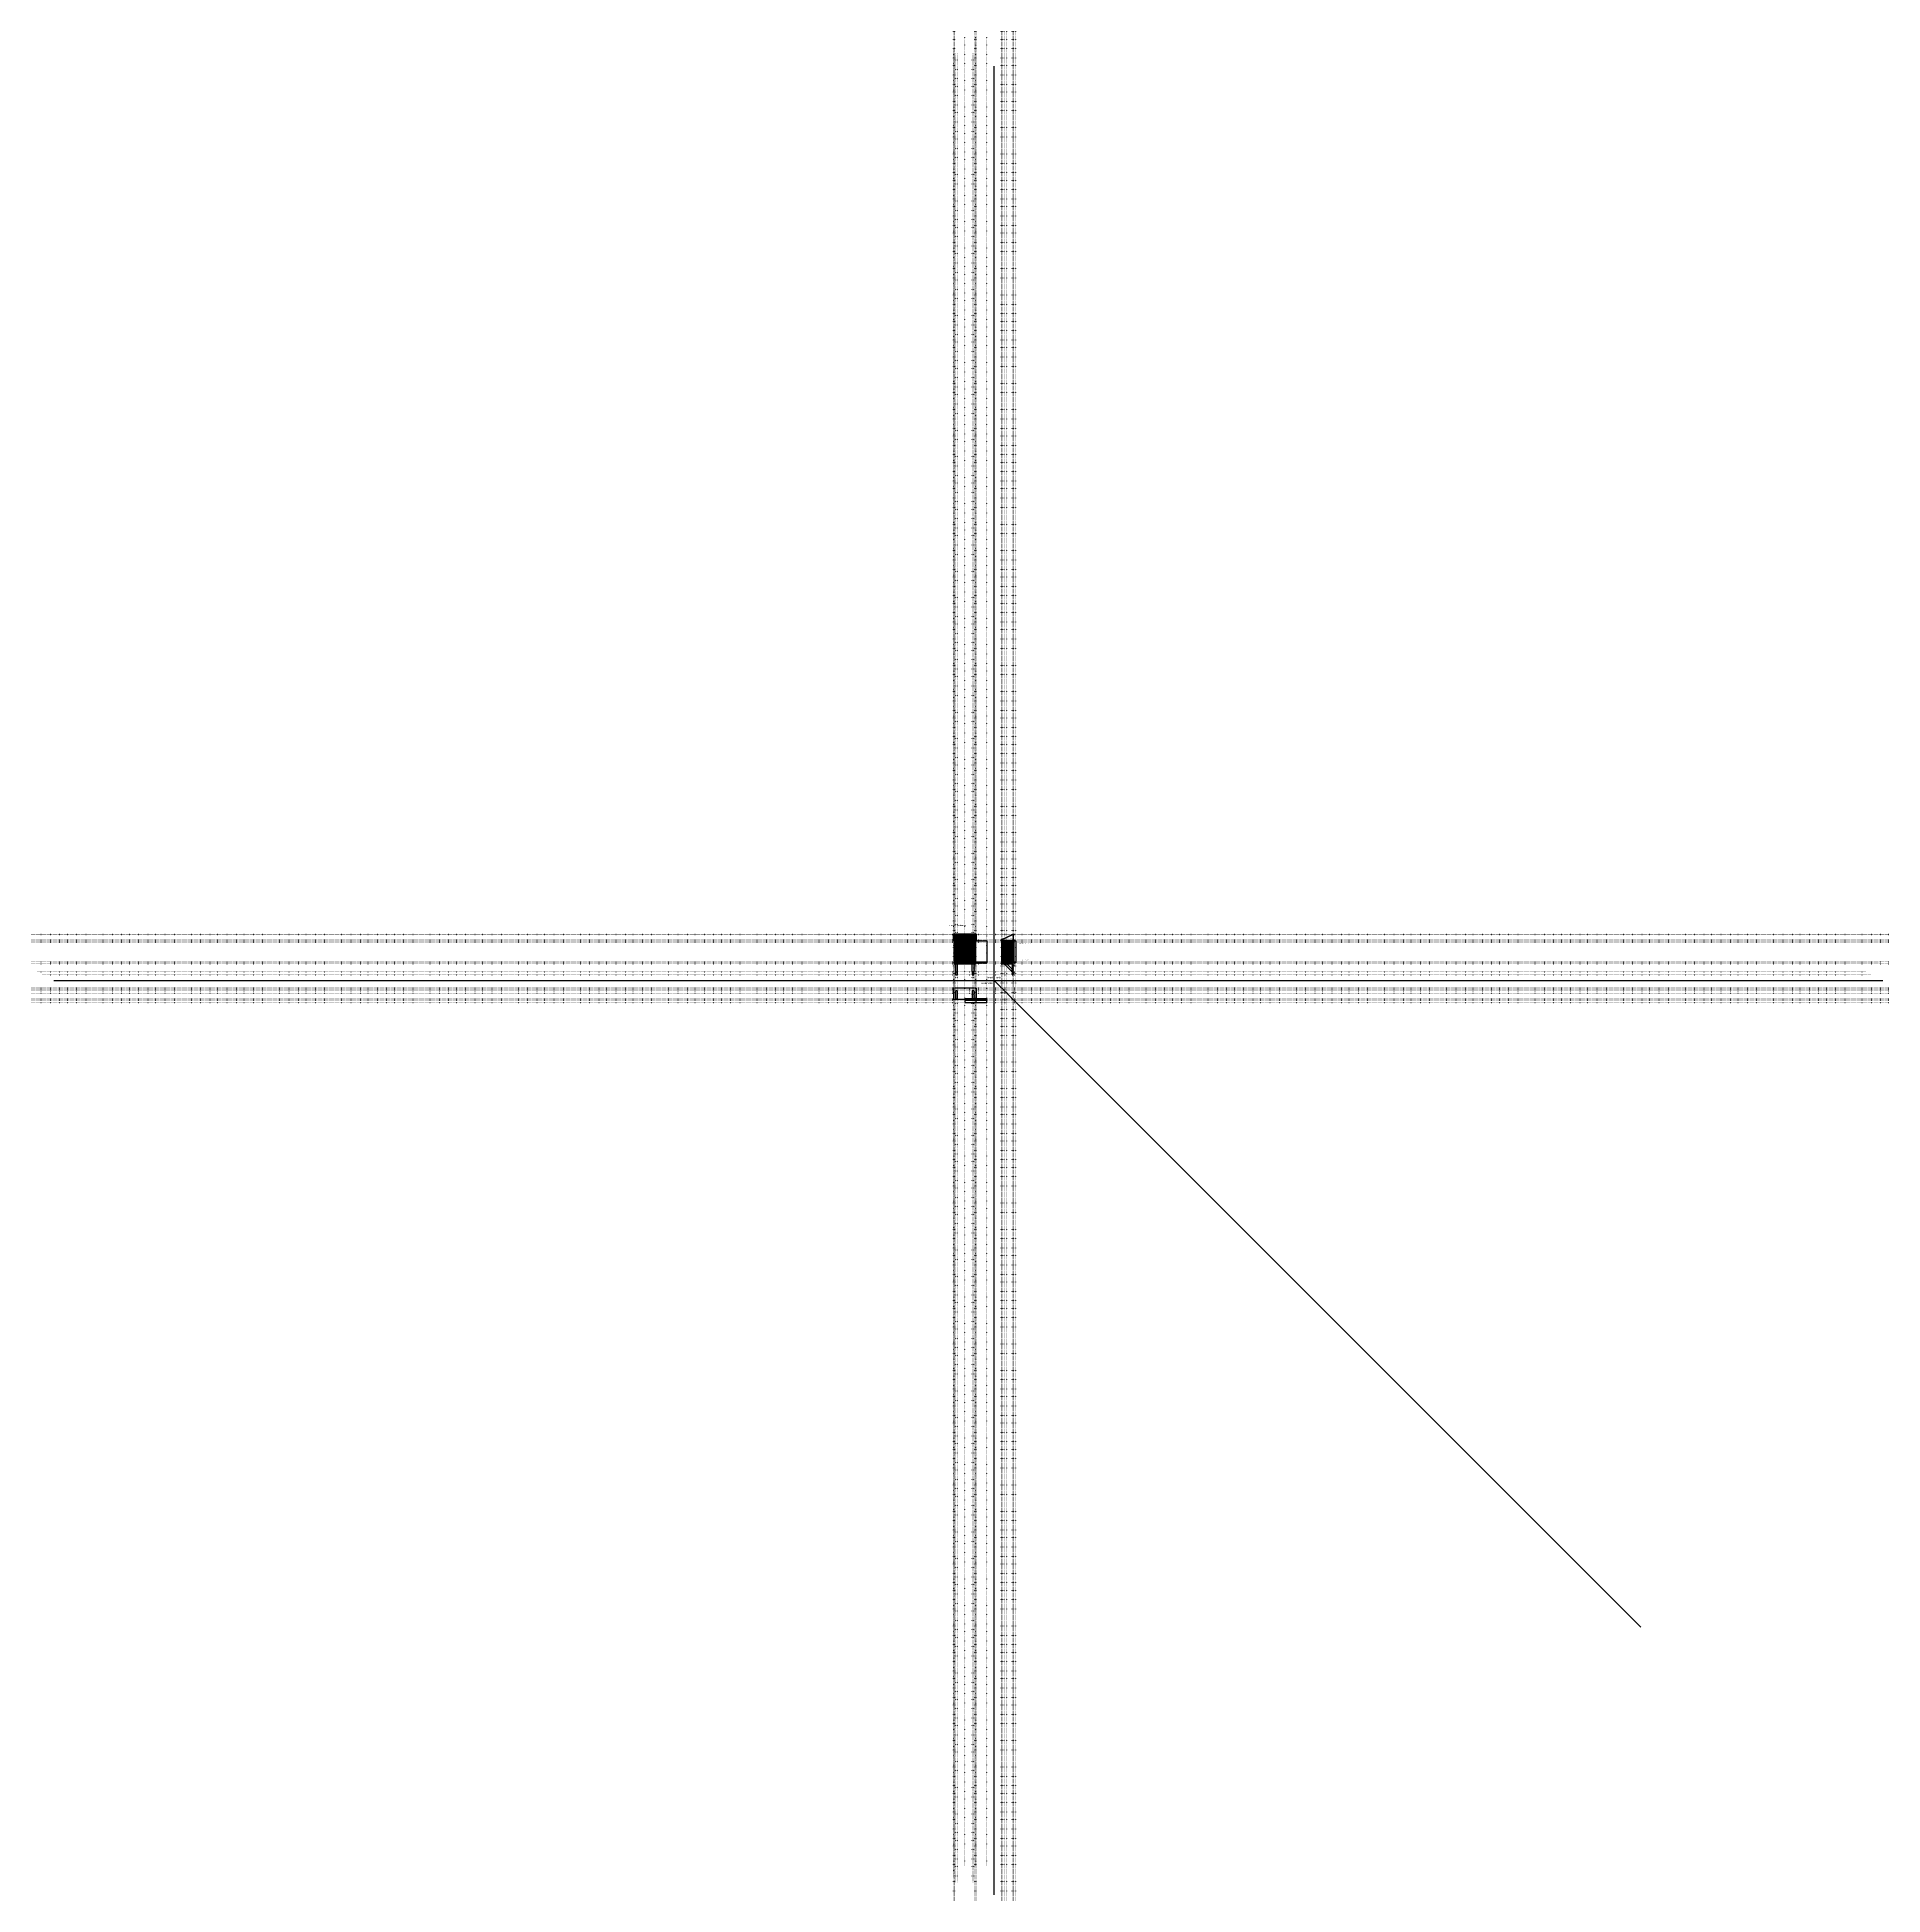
# Model space of a CAD drawing. Header units: centimetres. Extents: x -5132 to 4960, y -5100 to 5058.
import ezdxf

# ---------------------------------------------------------------- set-up
doc = ezdxf.new("R2010")
doc.units = ezdxf.units.CM
doc.linetypes.add('ACAD_ISO07W100', pattern=[3, 0.1, -2.9])
doc.layers.get('0').update_dxf_attribs({"color": 1, "lineweight": 25, "true_color": 0xff0000})
for name, color, linetype, lineweight, true_color in [('axes', 2, 'Continuous', 25, 0xffff00), ('dimensions', 4, 'Continuous', 25, 0x00ffff), ('guide rulers', 14, 'ACAD_ISO07W100', 25, 0x800000), ('materials', 3, 'Continuous', 25, 0x00ff00), ('window_box', 7, 'Continuous', 25, 0xffffff)]:
    doc.layers.add(name, color=color, linetype=linetype, lineweight=lineweight, true_color=true_color)
doc.styles.add('textstyle0', font='')
doc.styles.add('textstyle1', font='')
doc.styles.add('textstyle10', font='')
doc.styles.add('textstyle11', font='')
doc.styles.add('textstyle12', font='')
doc.styles.add('textstyle13', font='')
doc.styles.add('textstyle14', font='')
doc.styles.add('textstyle15', font='')
doc.styles.add('textstyle16', font='')
doc.styles.add('textstyle17', font='')
doc.styles.add('textstyle2', font='')
doc.styles.add('textstyle3', font='')
doc.styles.add('textstyle4', font='')
doc.styles.add('textstyle5', font='')
doc.styles.add('textstyle6', font='')
doc.styles.add('textstyle7', font='')
doc.styles.add('textstyle8', font='')
doc.styles.add('textstyle9', font='')
doc.styles.get('textstyle0').set_extended_font_data('Liberation Sans')
doc.styles.get('textstyle1').set_extended_font_data('Liberation Sans')
doc.styles.get('textstyle10').set_extended_font_data('Arimo')
doc.styles.get('textstyle11').set_extended_font_data('Arimo')
doc.styles.get('textstyle12').set_extended_font_data('Arimo')
doc.styles.get('textstyle13').set_extended_font_data('Arimo')
doc.styles.get('textstyle14').set_extended_font_data('Arimo')
doc.styles.get('textstyle15').set_extended_font_data('Arimo')
doc.styles.get('textstyle16').set_extended_font_data('Arimo')
doc.styles.get('textstyle17').set_extended_font_data('Arimo')
doc.styles.get('textstyle2').set_extended_font_data('Arimo')
doc.styles.get('textstyle3').set_extended_font_data('Arimo')
doc.styles.get('textstyle4').set_extended_font_data('Arimo')
doc.styles.get('textstyle5').set_extended_font_data('Arimo')
doc.styles.get('textstyle6').set_extended_font_data('Arimo')
doc.styles.get('textstyle7').set_extended_font_data('Arimo')
doc.styles.get('textstyle8').set_extended_font_data('Arimo')
doc.styles.get('textstyle9').set_extended_font_data('Arimo')
pattern_1 = [(45, (0, 0), (-0.08838835, 0.08838835), [])]

msp = doc.modelspace()

# ---------------------------------------------------------------- hatches: boundary and pattern name
at = {"layer": 'window_box'}
h = msp.add_hatch(dxfattribs=at)
h.set_pattern_fill('ANSI32', color=256, angle=45, style=0)
h.set_pattern_definition(pattern_1)
h.paths.add_polyline_path([(2, 153), (-122, 153), (-122, 122), (2, 122)])
h = msp.add_hatch(dxfattribs=at)
h.set_pattern_fill('ANSI37', color=256, angle=45, style=0)
h.set_pattern_definition(pattern_1)
h.paths.add_polyline_path([(-113, 1), (-7, 1), (-7, 110), (-113, 110)])
h = msp.add_hatch(dxfattribs=at)
h.set_pattern_fill('ANSI37', color=256, angle=45, style=0)
h.set_pattern_definition(pattern_1)
h.paths.add_polyline_path([(147, 1), (200, 1), (200, 110), (147, 110)])

# ---------------------------------------------------------------- linework, layer by layer
for p, q in [((-60, 0), (-60, 116)), ((-60, 116), (60, 116)), ((0, 0), (0, 116)), ((60, 116), (60, 0)), ((205, 116), (220, 116)), ((205, 0), (205, 116)), ((208, 116), (208, 0)), ((220, 116), (220, 0)), ((60, 0), (-60, 0)), ((-60, 0), (-60, -4)), ((60, -4), (60, 0)), ((200, -4), (200, 0)), ((200, 0), (205, 0)), ((220, 0), (205, 0)), ((220, 0), (220, -4)), ((-60, -4), (60, -4)), ((220, -4), (200, -4)), ((60, -200), (-60, -200)), ((-60, -200), (-60, -220)), ((60, -220), (60, -200)), ((60, -205), (-60, -205)), ((-60, -208), (60, -208)), ((-60, -220), (60, -220)), ((0, -208), (0, -220))]:
    msp.add_line(p, q)
at = {"layer": 'axes'}
for p, q in [((100, -5100), (100, 4900)), ((-5040, -100), (4960, -100)), ((100, -100), (3636, -3636))]:
    msp.add_line(p, q, dxfattribs=at)
at = {"layer": 'guide rulers'}
for p, q in [((-120, -5005), (-120, 4995)), ((-60, -4942), (-60, 5058)), ((0, -4942), (0, 5058)), ((60, -4942), (60, 5058)), ((-110, -5030), (-110, 4970)), ((-100, -5030), (-100, 4970)), ((-20, -5030), (-20, 4970)), ((-10, -5030), (-10, 4970)), ((-5132, -53), (4868, -53)), ((-5105, -69), (4895, -69)), ((-5060, -4), (4940, -4))]:
    msp.add_line(p, q, dxfattribs=at)
for p, direction in [((-122, 140), (0, 1)), ((-118, 58), (0, 1)), ((-115, 60), (0, 1)), ((-5, 60), (0, 1)), ((-2, 58), (0, 1)), ((2, 140), (0, 1)), ((140, -70), (0, 1)), ((142, 2), (0, 1)), ((147, -19), (0, 1)), ((156, -10), (0, 1)), ((170, -10), (0, 1)), ((200, -45), (0, 1)), ((205, -35), (0, 1)), ((208, 58), (0, 1)), ((220, 55), (0, 1)), ((181, 153), (1, 0)), ((205, 151), (1, 0)), ((-3, 122), (1, 0)), ((-10, 120), (1, 0)), ((-60, 115), (1, 0)), ((12, 110), (1, 0)), ((-125, 1), (1, 0)), ((145, -9), (1, 0)), ((100, -140), (1, 0)), ((136, -142), (1, 0)), ((147, -147), (1, 0)), ((156, -156), (1, 0)), ((170, -170), (1, 0)), ((70, -200), (1, 0)), ((194, -205), (1, 0)), ((212, -208), (1, 0)), ((220, -220), (1, 0))]:
    msp.add_xline(p, direction, dxfattribs=at)
at = {"layer": 'window_box'}
for p, q in [((2, 153), (-122, 153)), ((-122, 122), (-122, 153)), ((-122, 122), (2, 122)), ((-122, 120), (-122, 122)), ((-122, 120), (-120, 120)), ((-120, 120), (0, 120)), ((-120, 115), (-120, 120)), ((-118, 115), (-120, 115)), ((-118, 112), (-118, 115)), ((-118, 115), (-2, 115)), ((-118, -4), (-118, 112)), ((-118, 110), (-115, 110)), ((-115, 110), (-5, 110)), ((-113, 110), (-113, 1)), ((-7, 110), (-7, 1)), ((-2, 110), (-5, 110)), ((-2, 115), (-2, 112)), ((0, 115), (-2, 115)), ((-2, -4), (-2, 112)), ((0, 120), (2, 120)), ((0, 115), (0, 120)), ((2, 153), (2, 122)), ((2, 122), (2, 120)), ((140, 122), (205, 153)), ((205, 151), (140, 120)), ((140, 120), (140, 122)), ((140, 115), (140, 120)), ((140, 120), (205, 120)), ((142, 115), (140, 115)), ((142, 115), (145, 115)), ((142, 112), (142, 115)), ((142, -1), (142, 112)), ((147, 110), (142, 110)), ((145, 115), (205, 115)), ((147, 115), (147, 110)), ((147, 110), (147, 1)), ((200, 110), (147, 110)), ((200, 1), (200, 110)), ((200, 110), (205, 110)), ((205, 153), (205, 151)), ((205, 151), (205, 120)), ((205, 120), (205, 115)), ((205, 115), (205, 112)), ((205, 112), (205, -4)), ((-118, 1), (-115, 1)), ((-115, 1), (-5, 1)), ((-5, 1), (-2, 1)), ((142, 1), (147, 1)), ((147, 1), (147, -4)), ((147, 1), (205, 1)), ((205, 0), (200, 0)), ((200, 0), (200, -4)), ((0, -4), (-120, -4)), ((-120, -4), (-120, -9)), ((-120, -9), (0, -9)), ((-110, -9), (-110, -53)), ((-110, -53), (-100, -53)), ((-110, -53), (-110, -69)), ((-110, -69), (-100, -69)), ((-100, -53), (-100, -9)), ((-100, -69), (-100, -53)), ((-20, -53), (-20, -9)), ((-10, -53), (-20, -53)), ((-20, -53), (-20, -69)), ((-20, -69), (-10, -69)), ((-10, -9), (-10, -53)), ((-10, -69), (-10, -53)), ((0, -9), (0, -4)), ((205, -4), (140, -4)), ((140, -4), (140, -9)), ((140, -9), (205, -9)), ((142, -4), (142, -1)), ((200, -53), (156, -9)), ((170, -9), (160, -9)), ((165, -4), (165, -12)), ((165, -12), (166, -12)), ((166, -12), (166, -4)), ((200, -39), (170, -9)), ((205, -43), (197, -43)), ((197, -43), (197, -44)), ((197, -44), (205, -44)), ((200, -9), (200, -69)), ((205, -9), (200, -9)), ((200, -19), (210, -19)), ((210, -21), (200, -21)), ((200, -49), (200, -39)), ((200, -59), (210, -59)), ((210, -61), (200, -61)), ((200, -69), (205, -69)), ((202, -12), (202, -4)), ((203, -12), (202, -12)), ((203, -4), (203, -12)), ((205, -8), (205, -4)), ((205, -9), (205, -8)), ((205, -69), (205, -9)), ((210, -19), (210, -21)), ((210, -59), (210, -61)), ((-120, -140), (-122, -140)), ((-122, -140), (-122, -205)), ((-120, -205), (-120, -140)), ((-120, -140), (0, -140)), ((-100, -156), (-110, -156)), ((-110, -156), (-110, -200)), ((-110, -205), (-110, -200)), ((-110, -200), (-100, -200)), ((-100, -200), (-100, -156)), ((-100, -200), (-100, -205)), ((-10, -156), (-20, -156)), ((-20, -156), (-20, -200)), ((-20, -200), (-20, -205)), ((-20, -200), (-10, -200)), ((-10, -156), (-10, -200)), ((-10, -205), (-10, -200)), ((0, -140), (2, -140)), ((0, -140), (0, -205)), ((2, -140), (2, -205)), ((-122, -205), (-120, -205)), ((0, -205), (-120, -205)), ((2, -205), (0, -205))]:
    msp.add_line(p, q, dxfattribs=at)

# ---------------------------------------------------------------- texts
at = {"layer": 'axes', "char_height": 10}
for s, insert, attachment_point, style in [('\\C2;front', (92, -79), 3, 'textstyle17'), ('\\C2;side', (112, -79), 1, 'textstyle15'), ('\\C2;underside', (92, -109), 3, 'textstyle16')]:
    msp.add_mtext(s, dxfattribs=dict(at, insert=insert, attachment_point=attachment_point, style=style))
at = {"layer": 'dimensions', "insert": (-100, 200), "char_height": 6, "attachment_point": 5, "style": 'textstyle2'}
msp.add_mtext('All lengths in centimetres.', dxfattribs=at)
at = {"layer": 'materials'}
for s, insert, char_height, attachment_point, style in [('2"x2" timber joist', (-60, 112), 3, 5, 'textstyle9'), ('prefab canopy', (-60, 138), 3, 5, 'textstyle5'), ('2"x2" timber joist', (175, 112), 3, 5, 'textstyle7'), ('prefab canopy', (185, 131), 3, 5, 'textstyle3'), ('\\fOCR A Std|b0|i0|c0|p0;\\H3;This height to meet up with canopy', (240, 100), 5, 7, 'textstyle0'), ('2"x2" timber joist', (-63, -2), 3, 5, 'textstyle6'), ('\\H3;wire mesh', (-60, 60), 10, 5, 'textstyle14'), ('2"x2" timber joist', (175, -2), 3, 5, 'textstyle4'), ('\\H3;wire mesh', (170, 60), 10, 5, 'textstyle12'), ('\\fOCR A Std|b0|i0|c0|p0;\\H3;Green baize (rough) carpet', (240, 10), 5, 7, 'textstyle1')]:
    msp.add_mtext(s, dxfattribs=dict(at, insert=insert, char_height=char_height, attachment_point=attachment_point, style=style))
at = {"layer": 'materials', "char_height": 3, "attachment_point": 5, "rotation": 90}
for insert, style in [((-115, 60), 'textstyle13'), ((-4, 60), 'textstyle10'), ((145, 60), 'textstyle11'), ((203, 60), 'textstyle8')]:
    msp.add_mtext('2"x2" timber joist', dxfattribs=dict(at, insert=insert, style=style))

doc.saveas('drawing.dxf')
